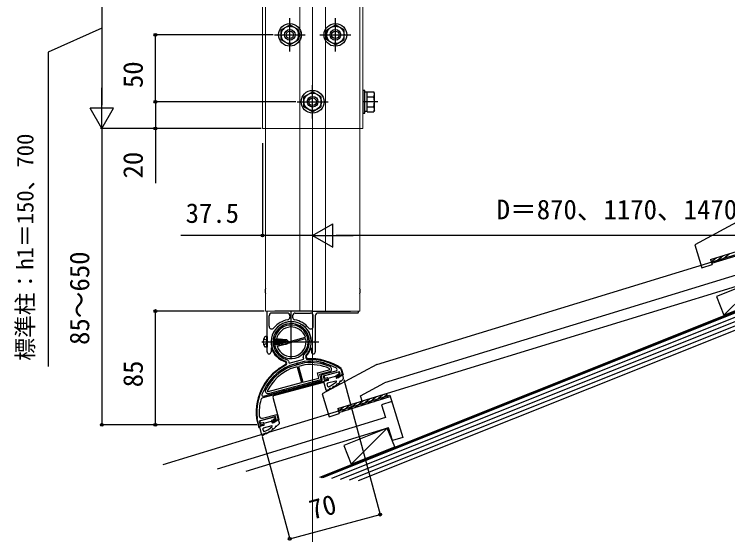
# Model space of a CAD drawing. Units: millimetres, scale not verified. Extents: x -875 to 875, y -1303 to 1296.
# Drawn here: x -507 to 26, y -92 to 302 of the extents above; entities that cross this region are included whole.
import ezdxf
from ezdxf.enums import TextEntityAlignment as Align

# ---------------------------------------------------------------- set-up
doc = ezdxf.new("R2010")
doc.units = ezdxf.units.MM
doc.header["$LTSCALE"] = 8
for name, color, linetype in [('0-2_YKK_11', 7, 'Continuous'), ('0-5_YKK_13', 4, 'Continuous'), ('0-6_YKK_D', 6, 'Continuous'), ('0-8_YSS_K', 3, 'Continuous')]:
    doc.layers.add(name, color=color, linetype=linetype)
doc.layers.add('0-4_YKK_12', color=2, linetype='Continuous', lineweight=18)
doc.styles.add('ＭＳ ゴシック', font='')
doc.styles.get('ＭＳ ゴシック').set_extended_font_data('MS Gothic')

msp = doc.modelspace()

# ---------------------------------------------------------------- linework, layer by layer
at = {"layer": '0-2_YKK_11'}
for p, q in [((-301.994, 42.62), (-301.623, 41.236)), ((-276.788, 32.776), (-266.478, 35.538)), ((-272.879, 28.233), (-321.279, 15.264)), ((-320.653, 16.467), (-277.581, 28.008)), ((-276.873, 29.233), (-277.495, 31.551))]:
    msp.add_line(p, q, dxfattribs=at)
for points in [[(-303.39, 40.875), (-303.808, 42.435), (-304.153, 42.786)], [(-301.623, 41.236), (-290.612, 44.186), (-290.983, 45.57)], [(-289.197, 46.794), (-289.319, 46.318), (-288.902, 44.758)], [(-290.277, 42.41), (-290.319, 42.401), (-300.985, 39.544), (-301.026, 39.529)], [(-263.094, 37.029), (-262.974, 36.859), (-261.882, 32.785), (-265.525, 30.234), (-266.099, 31.053), (-263.378, 32.958), (-263.868, 34.788), (-276.039, 31.527), (-275.262, 28.629), (-273.137, 29.198), (-272.879, 28.233)], [(-321.391, 0.119), (-310.828, 2.949), (-309.827, -0.786), (-313.426, -3.307), (-314, -2.487), (-311.323, -0.613), (-311.818, 1.234), (-323.988, -2.027), (-323.212, -4.925), (-321.087, -4.355), (-320.828, -5.321), (-323.919, -6.149), (-325.545, -0.082), (-325.553, -0.036)]]:
    msp.add_lwpolyline(points, dxfattribs=at)
for centre, radius, start, end in [((-300, 57.2), 15, 316.07294, 253.92706), ((-300, 57.2), 13.6, 314.57681, 255.42319), ((-303.926, 42.102), 2, 15, 75.42321), ((-289.051, 46.088), 2, 134.57679, 195), ((-285.765, 4.074), 38.6, 59.59796, 96.71205), ((-287.936, 45.017), 1, 194.99999, 273.03483), ((-285.765, 4.074), 40, 55.4736, 93.03482), ((-285.765, 4.074), 40, 116.96519, 185.89699), ((-285.765, 4.074), 38.6, 113.28795, 159.18949), ((-304.356, 40.617), 1, 296.96517, 15.00001), ((-266.737, 36.504), 1, 285.00001, 59.59794), ((-276.529, 31.81), 1, 105.00001, 194.99999), ((-277.839, 28.974), 1, 285.00001, 14.99999), ((-320.912, 17.433), 1, 159.1895, 285.00003), ((-285.765, 4.074), 38.2, 165.18259, 183.20446), ((-320.761, 13.332), 2, 105.00001, 165.18258), ((-321.908, 2.051), 2, 183.20447, 284.99999)]:
    msp.add_arc(centre, radius, start, end, dxfattribs=at)
at = {"layer": '0-4_YKK_12'}
for p, q in [((-284, 963.7), (-284, -92.3)), ((-321.5, 944.7), (-321.5, 216.7)), ((-246.5, 393.7), (-246.5, 216.7)), ((-321.5, 216.7), (-246.5, 216.7)), ((-248.8, 80.2), (-319.2, 80.2))]:
    msp.add_line(p, q, dxfattribs=at)
for points in [[(-319.2, 80.2), (-319.2, 216.7), (-319.2, 366.7)], [(-293.5, 80.2), (-293.5, 216.7), (-293.5, 366.7)], [(-274.5, 80.2), (-274.5, 216.7), (-274.5, 366.7)], [(-248.8, 80.2), (-248.8, 216.7), (-248.8, 366.7)]]:
    msp.add_lwpolyline(points, dxfattribs=at)
at = {"layer": '0-5_YKK_13'}
for p, q in [((-301, 274.194), (-301, 299.206)), ((-267, 274.194), (-267, 299.206)), ((-312.5, 286.7), (-289.5, 286.7)), ((-278.5, 286.7), (-255.5, 286.7)), ((-284, 224.194), (-284, 249.206)), ((-243.3, 243.75), (-244.9, 243.75)), ((-244.9, 229.65), (-244.9, 243.75)), ((-243.3, 244.206), (-238.381, 244.206)), ((-243.3, 229.194), (-243.3, 244.206)), ((-243.3, 232.7), (-243.3, 240.7)), ((-243.3, 240.453), (-238.381, 240.453)), ((-237.8, 243.2), (-238.381, 244.206)), ((-237.8, 230.2), (-237.8, 243.2)), ((-295.5, 236.7), (-272.5, 236.7)), ((-235.3, 236.7), (-246.5, 236.7)), ((-244.9, 229.65), (-243.3, 229.65)), ((-243.3, 232.947), (-238.381, 232.947)), ((-237.8, 230.2), (-238.381, 229.194)), ((-243.3, 229.194), (-238.381, 229.194)), ((-318, 57.942), (-318, 80.2)), ((-284.5, 80.2), (-312.2, 80.2)), ((-300, 45.315), (-300, 80.2)), ((-284.5, 80.2), (-255.8, 80.2)), ((-250, 80.2), (-250, 79)), ((-316.5, 68.849), (-316.5, 76.7)), ((-303, 78.7), (-314.5, 78.7)), ((-301, 76.7), (-301, 75.556)), ((-299, 76.7), (-299, 75.556)), ((-297, 78.7), (-285.5, 78.7)), ((-283.5, 68.849), (-283.5, 76.7)), ((-282, 76.7), (-282, 57.942)), ((-250.3, 78.7), (-280, 78.7)), ((-311.268, 64.283), (-310.653, 63.928)), ((-293.783, 68.968), (-294.138, 68.353)), ((-292.917, 68.468), (-293.272, 67.853)), ((-318.5, 61.2), (-319.302, 61.059)), ((-318.5, 61.2), (-318.5, 53.2)), ((-318.5, 61.2), (-318, 61.112)), ((-318, 61.112), (-318, 53.288)), ((-313.432, 58.75), (-312.768, 58.75)), ((-312.45, 59.3), (-312.768, 58.75)), ((-312.768, 58.75), (-312.068, 55.65)), ((-311.75, 55.1), (-312.45, 59.3)), ((-312.45, 59.3), (-312.35, 59.3)), ((-312.35, 59.3), (-311.65, 55.1)), ((-312.032, 58.75), (-311.368, 58.75)), ((-311.768, 63.417), (-311.153, 63.062)), ((-311.05, 59.3), (-311.368, 58.75)), ((-311.368, 58.75), (-310.668, 55.65)), ((-310.35, 55.1), (-311.05, 59.3)), ((-311.05, 59.3), (-310.95, 59.3)), ((-310.95, 59.3), (-310.25, 55.1)), ((-310.632, 58.75), (-309.968, 58.75)), ((-309.65, 59.3), (-309.968, 58.75)), ((-309.968, 58.75), (-309.268, 55.65)), ((-308.95, 55.1), (-309.65, 59.3)), ((-309.65, 59.3), (-309.55, 59.3)), ((-309.55, 59.3), (-308.85, 55.1)), ((-309.232, 58.75), (-308.568, 58.75)), ((-308.25, 59.3), (-308.568, 58.75)), ((-308.568, 58.75), (-307.868, 55.65)), ((-308.122, 58.532), (-308.25, 59.3)), ((-308.25, 59.3), (-308.15, 59.3)), ((-308.15, 59.3), (-308.031, 58.587)), ((-307.832, 58.75), (-307.168, 58.75)), ((-306.908, 59.2), (-307.168, 58.75)), ((-307.168, 58.75), (-307.133, 58.597)), ((-306.908, 59.2), (-306.692, 59.2)), ((-306.908, 59.2), (-306.809, 58.6)), ((-306.692, 59.2), (-306.519, 58.9)), ((-306.692, 59.2), (-306.576, 58.6)), ((-306.519, 58.9), (-303.55, 58.9)), ((-306.4, 58.9), (-306.4, 58.6)), ((-302, 57.35), (-303.55, 58.9)), ((-303.234, 55.816), (-289.16, 59.587)), ((-302, 57.182), (-289.419, 60.553)), ((-321.9, 57.2), (-301, 57.2)), ((-320.534, 57.2), (-279.466, 57.2)), ((-318.5, 53.2), (-319.302, 53.341)), ((-318, 49.65), (-318, 56.458)), ((-313.15, 55.1), (-313.589, 57.736)), ((-313.564, 58.185), (-313.05, 55.1)), ((-313.547, 56.003), (-313.468, 55.65)), ((-313.511, 55.65), (-313.468, 55.65)), ((-313.15, 55.1), (-313.468, 55.65)), ((-313.15, 55.1), (-313.05, 55.1)), ((-313.05, 55.1), (-312.732, 55.65)), ((-312.732, 55.65), (-312.068, 55.65)), ((-311.75, 55.1), (-312.068, 55.65)), ((-311.75, 55.1), (-311.65, 55.1)), ((-311.65, 55.1), (-311.332, 55.65)), ((-311.332, 55.65), (-310.668, 55.65)), ((-310.84, 54.813), (-309.06, 55.29)), ((-310.35, 55.1), (-310.668, 55.65)), ((-310.581, 53.847), (-304.413, 55.5)), ((-310.35, 55.1), (-310.25, 55.1)), ((-310.25, 55.1), (-309.932, 55.65)), ((-309.932, 55.65), (-309.268, 55.65)), ((-308.95, 55.1), (-309.268, 55.65)), ((-308.95, 55.1), (-308.85, 55.1)), ((-308.85, 55.1), (-308.532, 55.65)), ((-308.682, 55.391), (-307.847, 55.615)), ((-308.532, 55.65), (-307.868, 55.65)), ((-308.123, 58.532), (-302.424, 57.35)), ((-307.55, 55.1), (-308.054, 58.126)), ((-308.007, 58.11), (-303.622, 57.2)), ((-307.952, 58.6), (-303.674, 58.6)), ((-307.95, 58.098), (-307.45, 55.1)), ((-307.55, 55.1), (-307.868, 55.65)), ((-307.672, 58.04), (-307.132, 55.65)), ((-307.55, 55.1), (-307.45, 55.1)), ((-307.45, 55.1), (-307.132, 55.65)), ((-307.132, 55.65), (-306.468, 55.65)), ((-306.975, 57.895), (-306.468, 55.65)), ((-306.683, 57.835), (-306.4, 56.117)), ((-306.4, 55.5), (-306.468, 55.65)), ((-306.416, 57.78), (-306.4, 57.696)), ((-306.4, 57.776), (-306.4, 55.5)), ((-306.4, 55.5), (-303.55, 55.5)), ((-304.353, 56.457), (-303.55, 55.5)), ((-303.674, 58.6), (-302.424, 57.35)), ((-303.622, 57.2), (-302, 57.2)), ((-303.622, 57.2), (-302, 57.05)), ((-302, 57.05), (-303.55, 55.5)), ((-302.424, 57.35), (-302, 57.35)), ((-302, 57.05), (-302, 57.35)), ((-282, 56.458), (-282, 49.65)), ((-318.5, 53.2), (-318, 53.288)), ((-315.1, 52.343), (-315.1, 49.65)), ((-289.347, 50.472), (-288.732, 50.117)), ((-288.847, 51.338), (-288.232, 50.983)), ((-284.9, 52.343), (-284.9, 49.65)), ((-306.728, 46.547), (-307.083, 45.932)), ((-305.862, 46.047), (-306.217, 45.432)), ((-288.837, 46.447), (-288.313, 44.494)), ((-304.291, 42.306), (-303.768, 40.353)), ((-290.131, 41.417), (-300.655, 38.596)), ((-295.488, 38.428), (-300.16, 37.176)), ((-296.057, 40.553), (-295.876, 39.877)), ((-295.488, 38.428), (-292.33, 26.644)), ((-294.91, 40.136), (-295.091, 40.812)), ((-289.85, 39.939), (-294.522, 38.687)), ((-294.522, 38.687), (-291.364, 26.903)), ((-276.335, 41.198), (-276.517, 40.519)), ((-275.551, 40.26), (-275.369, 40.94)), ((-278.585, 32.915), (-271.258, 34.878)), ((-264.834, 34.529), (-275.073, 31.786)), ((-265.531, 32.272), (-266.538, 32.002)), ((-264.341, 33.084), (-265.437, 32.316)), ((-265.144, 30.324), (-261.931, 32.573)), ((-264.467, 34.317), (-264.223, 33.407)), ((-262.567, 37.272), (-261.309, 32.576)), ((-261.486, 32.452), (-261.309, 32.576)), ((-260.845, 30.073), (-261.47, 32.405)), ((-312.703, 30.305), (-313.201, 30.803)), ((-312.932, 16.983), (-275.55, 26.999)), ((-312.494, 31.51), (-311.996, 31.013)), ((-291.364, 26.903), (-279.387, 30.112)), ((-282.283, 27.783), (-282.101, 27.107)), ((-281.136, 27.366), (-281.317, 28.042)), ((-273.954, 21.041), (-275.602, 27.192)), ((-272.396, 28.362), (-275.39, 27.56)), ((-274.923, 30.066), (-275.285, 31.418)), ((-272.913, 30.294), (-274.555, 29.854)), ((-266.547, 27.858), (-272.94, 26.145)), ((-272.183, 28.729), (-272.546, 30.082)), ((-272.494, 29.888), (-266.698, 31.441)), ((-266.75, 31.635), (-266.388, 30.282)), ((-265.238, 30.28), (-266.02, 30.07)), ((-317.245, 19.968), (-292.33, 26.644)), ((-305.284, 20.895), (-305.465, 21.572)), ((-272.62, 23.79), (-273.153, 25.778)), ((-306.431, 21.313), (-306.25, 20.637)), ((-313.639, 15.758), (-309.166, -0.934)), ((-312.775, 0.945), (-323.014, -1.799)), ((-312.408, 0.733), (-312.164, -0.177)), ((-320.337, -5.222), (-323.331, -6.025)), ((-322.864, -3.518), (-323.226, -2.166)), ((-320.854, -3.291), (-322.497, -3.731)), ((-320.125, -4.855), (-320.487, -3.503)), ((-320.435, -3.696), (-314.64, -2.143)), ((-314.692, -1.95), (-314.329, -3.302)), ((-313.473, -1.313), (-314.479, -1.582)), ((-313.179, -3.305), (-313.962, -3.514)), ((-312.282, -0.501), (-313.378, -1.269)), ((-313.085, -3.261), (-309.873, -1.011)), ((-309.433, -1.121), (-309.166, -0.934)), ((-308.786, -3.511), (-309.411, -1.179)), ((-321.895, -12.543), (-323.543, -6.392)), ((-320.561, -9.794), (-321.094, -7.806)), ((-314.489, -5.726), (-320.882, -7.439))]:
    msp.add_line(p, q, dxfattribs=at)
for points in [[(-301, 279.194), (-307.5, 282.947), (-307.5, 290.453), (-301, 294.206)], [(-301, 279.194), (-294.5, 282.947), (-294.5, 290.453), (-301, 294.206)], [(-267, 279.194), (-273.5, 282.947), (-273.5, 290.453), (-267, 294.206)], [(-267, 279.194), (-260.5, 282.947), (-260.5, 290.453), (-267, 294.206)], [(-284, 229.194), (-290.5, 232.947), (-290.5, 240.453), (-284, 244.206)], [(-284, 229.194), (-277.5, 232.947), (-277.5, 240.453), (-284, 244.206)], [(-320.495, 59.458), (-318.263, 58.345), (-317.654, 57.2)], [(-313.498, 58.863), (-313.432, 58.75), (-312.732, 55.65)], [(-312.35, 59.3), (-312.032, 58.75), (-311.332, 55.65)], [(-310.95, 59.3), (-310.632, 58.75), (-309.932, 55.65)], [(-309.55, 59.3), (-309.232, 58.75), (-308.532, 55.65)], [(-308.15, 59.3), (-307.832, 58.75), (-307.799, 58.6)], [(-320.495, 54.942), (-318.263, 56.055), (-317.654, 57.2)], [(-303.622, 57.2), (-304.353, 56.457), (-306.4, 56.3)], [(-316.857, 18.519), (-277.55, 29.051), (-278.585, 32.915)], [(-279.387, 30.112), (-280.422, 33.976), (-271.646, 36.327)], [(-326.044, -0.151), (-324.273, -6.762), (-323.5, -6.555)]]:
    msp.add_lwpolyline(points, dxfattribs=at)
msp.add_lwpolyline([(-246.5, 245.2), (-246.5, 228.2), (-244.9, 228.2), (-244.9, 245.2)], close=True, dxfattribs=at)
for centre, radius in [((-301, 286.7), 8.5), ((-301, 286.7), 6.5), ((-267, 286.7), 8.5), ((-267, 286.7), 6.5), ((-301, 286.7), 4), ((-301, 286.7), 2.8), ((-267, 286.7), 4), ((-267, 286.7), 2.8), ((-284, 236.7), 8.5), ((-284, 236.7), 6.5), ((-284, 236.7), 4), ((-284, 236.7), 2.8)]:
    msp.add_circle(centre, radius, dxfattribs=at)
for centre, radius, start, end in [((-241.123, 242.329), 3.323, 325.61575, 34.38425), ((-250.219, 236.7), 12.419, 342.41205, 17.58795), ((-241.123, 231.071), 3.323, 325.61575, 34.38425), ((-311.8, 95.2), 7.7, 163.95377, 196.04623), ((-256.2, 95.2), 7.7, 343.95377, 16.04623), ((-314.5, 76.7), 2, 90, 180), ((-303, 76.7), 2, 0, 90), ((-303, 75.556), 2, 279.2818, 0), ((-297, 76.7), 2, 90, 180), ((-297, 75.556), 2, 180, 260.7182), ((-285.5, 76.7), 2, 0, 90), ((-280, 76.7), 2, 90, 180), ((-250.3, 79), 0.3, 270, 0), ((-300, 57.2), 15.1, 343.95377, 196.04623), ((-300, 57.2), 16.6, 99.2818, 141.22121), ((-300, 57.2), 12.6, 187.06619, 170.40593), ((-300, 57.2), 16.6, 38.77879, 80.7182), ((-314.5, 68.849), 2, 180, 321.22121), ((-311.518, 63.85), 0.5, 150, 240), ((-311.518, 63.85), 0.5, 60, 150), ((-300, 57.2), 11.1, 17.58176, 169.44021), ((-293.35, 68.718), 0.5, 60, 150), ((-293.35, 68.718), 0.5, 330, 60), ((-285.5, 68.849), 2, 218.77879, 0), ((-314.4, 57.2), 6.5, 147.94412, 212.05588), ((-319.146, 60.172), 0.9, 100, 147.94412), ((-300, 57.2), 11.1, 285, 12.41824), ((-319.146, 54.228), 0.9, 212.05588, 260), ((-317.7, 57.942), 0.3, 180, 247.97569), ((-317.7, 56.458), 0.3, 112.02431, 180), ((-318, 57.2), 0.5, 292.02431, 67.97569), ((-300, 57.2), 11.1, 188.02699, 192.41824), ((-300, 57.2), 11.1, 197.58176, 285), ((-307.952, 58.352), 0.248, 90, 257.19096), ((-282, 57.2), 0.5, 112.02434, 247.97566), ((-282.3, 57.942), 0.3, 292.02434, 0), ((-282.3, 56.458), 0.3, 0, 67.97566), ((-316.55, 49.65), 1.45, 180, 0), ((-314.8, 52.343), 0.3, 90, 180), ((-300, 57.2), 15.5, 197.09809, 253.92705), ((-314.8, 52.943), 0.3, 270, 16.04623), ((-300, 57.2), 15.5, 316.07295, 342.90191), ((-288.482, 50.55), 0.5, 240, 330), ((-288.482, 50.55), 0.5, 330, 60), ((-285.2, 52.943), 0.3, 163.95377, 270), ((-285.2, 52.343), 0.3, 0, 90), ((-283.45, 49.65), 1.45, 180, 0), ((-306.65, 45.682), 0.5, 150, 240), ((-306.65, 45.682), 0.5, 240, 330), ((-285.765, 4.074), 40.5, 55.05455, 93.60739), ((-285.765, 4.074), 40.5, 116.39261, 185.98755), ((-285.765, 4.074), 37.6, 113.39851, 152.61126), ((-300.578, 38.307), 0.3, 105, 113.39851), ((-295.574, 40.683), 0.5, 15, 195), ((-290.053, 41.127), 0.3, 96.60149, 105), ((-285.765, 4.074), 37.6, 66.86118, 96.60149), ((-289.772, 39.649), 0.3, 96.42703, 105), ((-285.765, 4.074), 36.1, 66.86118, 96.42703), ((-275.852, 41.069), 0.5, 345.00007, 165.00007), ((-271.776, 36.81), 2, 285, 66.86118), ((-285.765, 4.074), 36.1, 113.57297, 152.61126), ((-300.082, 36.887), 0.3, 105, 113.57297), ((-271.776, 36.81), 0.5, 285, 66.86118), ((-266.46, 31.712), 0.3, 105, 195), ((-265.609, 32.561), 0.3, 285, 305), ((-264.756, 34.239), 0.3, 15, 105), ((-264.513, 33.329), 0.3, 305, 15), ((-261.759, 32.327), 0.3, 15, 125), ((-312.847, 31.156), 0.5, 44.99993, 224.99993), ((-281.619, 27.236), 0.5, 195, 15), ((-275.312, 27.27), 0.3, 105, 195), ((-274.995, 31.496), 0.3, 105, 195), ((-274.633, 30.144), 0.3, 195, 285), ((-272.836, 30.004), 0.3, 15, 105), ((-272.473, 28.652), 0.3, 285, 15), ((-284.881, 50.232), 29.5, 295.45754, 309.0901), ((-266.47, 27.569), 0.3, 309.0901, 105), ((-266.098, 30.36), 0.3, 195, 285), ((-265.316, 30.57), 0.3, 285, 305), ((-284.881, 50.232), 31.5, 308.74813, 312.08145), ((-263.972, 27.076), 0.3, 312.08145, 20.73648), ((-263.223, 27.359), 0.5, 66.1373, 200.73648), ((-262.9, 28.091), 0.3, 246.1373, 314.79233), ((-284.881, 50.232), 31.5, 314.79233, 319.5627), ((-261.135, 29.996), 0.3, 319.5627, 15), ((-317.374, 20.451), 2, 152.61126, 285), ((-284.881, 50.232), 31.5, 291.07149, 294.62513), ((-272.863, 25.856), 0.3, 105, 195), ((-272.33, 23.868), 0.3, 195, 295.45754), ((-271.881, 21.87), 0.3, 294.62513, 3.28016), ((-271.082, 21.916), 0.5, 48.68099, 183.28016), ((-270.554, 22.517), 0.3, 228.68099, 297.33602), ((-284.881, 50.232), 31.5, 297.33602, 300.24611), ((-269.166, 23.28), 0.3, 300.24611, 8.90114), ((-268.375, 23.403), 0.5, 54.30196, 188.90114), ((-267.908, 24.053), 0.3, 234.30196, 302.95699), ((-284.881, 50.232), 31.5, 302.95699, 306.03724), ((-266.526, 25.003), 0.3, 306.03724, 14.69227), ((-265.752, 25.206), 0.5, 60.0931, 194.69227), ((-265.353, 25.899), 0.3, 240.0931, 308.74813), ((-317.374, 20.451), 0.5, 152.61126, 285), ((-312.673, 16.017), 1, 105, 195), ((-305.767, 20.766), 0.5, 195, 15), ((-273.664, 21.119), 0.3, 195, 291.07149), ((-312.698, 0.655), 0.3, 15, 105), ((-322.937, -2.088), 0.3, 105, 195), ((-322.574, -3.441), 0.3, 195, 285), ((-320.777, -3.58), 0.3, 15, 105), ((-320.415, -4.933), 0.3, 285, 15), ((-314.402, -1.872), 0.3, 105, 195), ((-314.039, -3.224), 0.3, 195, 285), ((-313.55, -1.023), 0.3, 285, 305), ((-313.257, -3.015), 0.3, 285, 305), ((-312.454, -0.255), 0.3, 305, 15), ((-332.823, 16.648), 31.5, 314.79233, 319.5627), ((-309.701, -1.257), 0.3, 15, 125), ((-309.076, -3.589), 0.3, 319.5627, 15), ((-323.254, -6.315), 0.3, 105, 195), ((-320.804, -7.729), 0.3, 105, 195), ((-320.271, -9.717), 0.3, 195, 295.45754), ((-332.823, 16.648), 29.5, 295.45754, 309.0901), ((-332.823, 16.648), 31.5, 297.33602, 300.24611), ((-317.107, -10.305), 0.3, 300.24611, 8.90114), ((-316.317, -10.181), 0.5, 54.30196, 188.90114), ((-315.85, -9.531), 0.3, 234.30196, 302.95699), ((-332.823, 16.648), 31.5, 302.95699, 306.03724), ((-314.411, -6.016), 0.3, 309.0901, 105), ((-314.467, -8.581), 0.3, 306.03724, 14.69227), ((-313.694, -8.378), 0.5, 60.0931, 194.69227), ((-313.295, -7.685), 0.3, 240.0931, 308.74813), ((-332.823, 16.648), 31.5, 308.74813, 312.08145), ((-311.913, -6.508), 0.3, 312.08145, 20.73648), ((-311.165, -6.225), 0.5, 66.1373, 200.73648), ((-310.841, -5.493), 0.3, 246.1373, 314.79233), ((-321.605, -12.466), 0.3, 195, 291.07149), ((-332.823, 16.648), 31.5, 291.07149, 294.62513), ((-319.822, -11.714), 0.3, 294.62513, 3.28016), ((-319.024, -11.669), 0.5, 48.68099, 183.28016), ((-318.495, -11.068), 0.3, 228.68099, 297.33602)]:
    msp.add_arc(centre, radius, start, end, dxfattribs=at)
at = {"layer": '0-6_YKK_D'}
for p, q in [((-441.5, 349.2), (-441.5, 234.2)), ((-313.5, 286.7), (-402.5, 286.7)), ((-401.5, 236.7), (-401.5, 286.7)), ((-441.5, 216.7), (-441.5, 247.011)), ((-296.5, 236.7), (-402.5, 236.7)), ((-296.5, 236.7), (-402.5, 236.7)), ((-441.5, 216.7), (-450.25, 231.855)), ((-432.75, 231.855), (-450.25, 231.855)), ((-441.5, 216.7), (-432.75, 231.855)), ((-322.5, 216.7), (-442.5, 216.7)), ((-322.5, 216.7), (-442.5, 216.7)), ((-441.5, 216.7), (-441.5, -4.8)), ((-322.5, 216.7), (-402.5, 216.7)), ((-321.5, 205.7), (-321.5, 135.7)), ((-284, 136.7), (-268.845, 145.45)), ((-268.845, 127.95), (-268.845, 145.45)), ((-284, 136.7), (-268.845, 127.95)), ((-284, 136.7), (-253.689, 136.7)), ((-284, 135.828), (-284, 135.7)), ((-284, 135.828), (-284, 135.7)), ((298.5, 136.7), (-266.5, 136.7)), ((-320.2, 80.2), (-402.5, 80.2)), ((-401.5, -4.8), (-401.5, 80.2)), ((-260.586, 29.107), (-233.239, -72.954)), ((-325.798, -4.8), (-442.5, -4.8)), ((-325.798, -4.8), (-402.5, -4.8)), ((-321.636, -13.509), (-300.854, -91.071)), ((-301.112, -90.106), (-233.498, -71.988))]:
    msp.add_line(p, q, dxfattribs=at)
for points in [[(-441.5, 291.7), (-481.5, 273.809), (-481.5, 38.752)], [(-401.5, 236.7), (-401.5, 216.7), (-401.5, 175.809)], [(-284, 136.7), (-321.5, 136.7), (-382.391, 136.7)]]:
    msp.add_lwpolyline(points, dxfattribs=at)
for centre in [(-401.5, 286.7), (-401.5, 236.7), (-401.5, 236.7), (-401.5, 216.7), (-321.5, 136.7), (-401.5, 80.2), (-441.5, -4.8), (-401.5, -4.8), (-233.498, -71.988), (-301.112, -90.106)]:
    msp.add_circle(centre, 1.075, dxfattribs=at)
at = {"layer": '0-8_YSS_K'}
for p, q in [((349.088, 206.9), (-278.919, -44.349)), ((349.274, 206.436), (-277.805, -44.442)), ((346.543, 204.805), (-276.691, -44.534)), ((347.657, 202.02), (-270.006, -45.091)), ((348.771, 199.234), (-263.321, -45.648)), ((349.886, 196.449), (-256.636, -46.204)), ((351, 193.664), (-249.951, -46.761)), ((42.425, 151.755), (1.544, 129.696)), ((-236.111, 40.32), (52.137, 128.674)), ((1.544, 129.696), (6.787, 112.591)), ((14.142, 115.892), (52.455, 127.636)), ((21.418, 118.122), (27.231, 123.042)), ((13.263, 118.76), (14.142, 115.892)), ((13.263, 118.76), (14.435, 114.936)), ((13.823, 116.935), (17.523, 120.066)), ((16.563, 116.634), (22.377, 121.554)), ((48.884, 111.988), (-230.295, 26.414)), ((6.787, 112.591), (14.435, 114.936)), ((51.229, 104.34), (-247.072, 12.904)), ((50.272, 104.046), (23.348, 77.119)), ((-236.111, 40.32), (-276.992, 18.261)), ((-248.245, 16.729), (-230.295, 26.414)), ((-395.622, -34.631), (-226.399, 17.239)), ((-276.992, 18.261), (-271.749, 1.156)), ((-264.394, 4.457), (-226.08, 16.201)), ((-247.072, 12.904), (-248.245, 16.729)), ((-242.555, 11.151), (-236.742, 16.071)), ((-237.701, 12.639), (-231.888, 17.559)), ((-232.847, 14.127), (-228.63, 17.695)), ((-226.399, 17.239), (-216.728, -14.312)), ((-257.118, 6.687), (-251.305, 11.607)), ((-252.264, 8.175), (-246.451, 13.095)), ((-247.41, 9.663), (-241.596, 14.583)), ((-265.273, 7.325), (-264.394, 4.457)), ((-265.273, 7.325), (-264.101, 3.501)), ((-264.713, 5.5), (-261.013, 8.631)), ((-261.972, 5.199), (-256.159, 10.119)), ((-229.652, 0.554), (-355.373, -37.983)), ((-271.749, 1.156), (-264.101, 3.501)), ((-227.307, -7.095), (-333.906, -39.77)), ((-228.264, -7.388), (-255.188, -34.316)), ((-224.377, -16.656), (-227.307, -7.095)), ((-216.728, -14.312), (-224.377, -16.656))]:
    msp.add_line(p, q, dxfattribs=at)
for points in [[(13.263, 118.76), (49.664, 129.918), (50.543, 127.05)], [(-265.273, 7.325), (-228.872, 18.483), (-227.993, 15.615)], [(-224.934, 12.459), (-232.582, 10.114), (-229.652, 0.554)]]:
    msp.add_lwpolyline(points, dxfattribs=at)
for points in [[(55.844, 90.12), (50.272, 104.046), (17.776, 91.046), (23.348, 77.119)], [(-222.692, -21.315), (-228.264, -7.388), (-260.76, -20.389), (-255.188, -34.316)]]:
    msp.add_lwpolyline(points, close=True, dxfattribs=at)

# ---------------------------------------------------------------- texts
at = {"layer": '0-6_YKK_D', "style": 'ＭＳ ゴシック'}
for s, height, rotation, p in [('50', 14.66, 90, (-406.5, 246.927)), ('標準柱：h1＝150、700', 12.46, 90, (-488.818, 43.076)), ('20', 14.66, 90, (-406.5, 179.332)), ('85～650', 14.66, 90, (-446.5, 54.87)), ('85', 14.66, 90, (-406.5, 23.211)), ('70', 14.66, 15, (-283.088, -80.1))]:
    msp.add_text(s, height=height, rotation=rotation, dxfattribs=at).set_placement(p, align=Align.BOTTOM_LEFT)
for s, p in [('37.5', (-378.868, 141.7)), ('D＝870、1170、1470、1770', (-146.5, 144.427))]:
    msp.add_text(s, height=14.66, dxfattribs=at).set_placement(p, align=Align.BOTTOM_LEFT)

doc.saveas('drawing.dxf')
